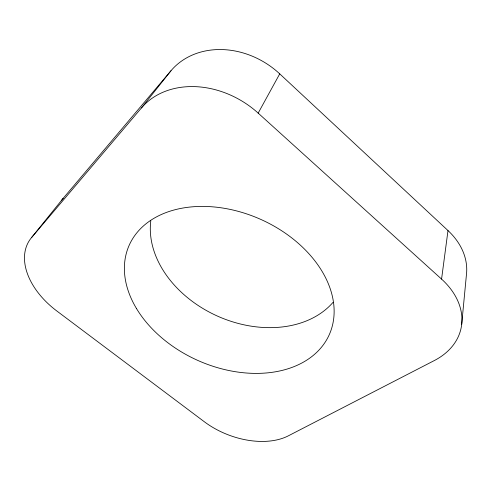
<?xml version="1.0" encoding="UTF-8"?>
<svg xmlns="http://www.w3.org/2000/svg" width="491" height="491" viewBox="0 0 491 491"><rect width="100%" height="100%" fill="white"/><g stroke="black" fill="none" stroke-linecap="round" stroke-linejoin="round"><path stroke-width="0.74" d="M461.675 324.557L466.45 274.524A73.411 55.716 10.5 0 0 447.995 230.567L279.729 73.859A77.946 65.395 34.3 0 0 170.991 70.735L63.155 198.339L31.639 237.472A69.753 45.147 32 0 0 56.796 310.969L204.33 421.751A64.628 40.035 21.1 0 0 288.327 435.842L434.234 360.603A78.879 56.557 12.2 0 0 441.569 279.103L447.995 230.567M31.639 237.472L141.433 107.946A84.213 67.163 32.6 0 1 258.174 113.114L279.729 73.859M141.433 107.946L170.991 70.735M258.174 113.114L441.569 279.103M61.768 200.113A65.395 45.184 32.9 0 1 63.155 198.339M333.045 302.346A102.343 76.645 24.1 0 1 217.587 316.149A102.343 76.645 24.1 0 1 150.786 220.925M136.455 308.483A109.573 77.222 24.1 0 0 317.972 351.102A109.573 77.222 24.1 0 0 233.342 210.117A109.573 77.222 24.1 0 0 136.455 308.483"/></g></svg>
